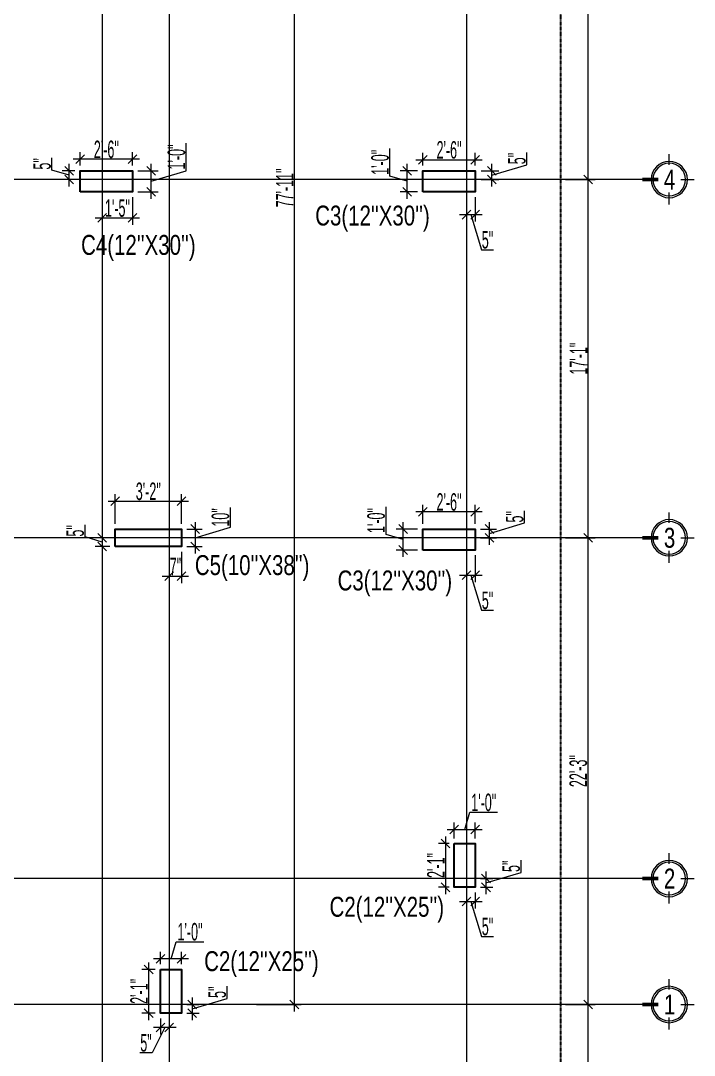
# Model space of a CAD drawing. Header units: inches. Extents: x 283072 to 301462, y 26630 to 62925.
# Drawn here: x 291249 to 291635, y 30678 to 31270 of the extents above; entities that cross this region are included whole.
import ezdxf

# ---------------------------------------------------------------- set-up
doc = ezdxf.new("R2010")
doc.units = ezdxf.units.IN
doc.header["$MEASUREMENT"] = 0
doc.header["$PDMODE"] = 2
doc.linetypes.add('CENTER2', pattern=[1.125, 0.75, -0.125, 0.125, -0.125])
doc.linetypes.add('DASHDOT', pattern=[25.4, 12.7, -6.35, 0, -6.35])
doc.layers.get('0').update_dxf_attribs({"lineweight": 5})
for name, color, linetype, lineweight in [('BUILDING_OUTER_P3', 1, 'Continuous', 35), ('column', 1, 'Continuous', 30), ('Dime.', 7, 'Continuous', 15), ('Dimension.', 7, 'Continuous', 5), ('Grid+Di', 194, 'CENTER2', 15)]:
    doc.layers.add(name, color=color, linetype=linetype, lineweight=lineweight)
doc.styles.add('ltcnbt', font='swisscl.ttf', dxfattribs={"width": 0.7, "height": 10})
doc.styles.add('style4', font='swisscl.ttf')
doc.dimstyles.new('SCALE-50', dxfattribs={"dimtxt": 9, "dimasz": 5, "dimexe": 4, "dimexo": 3, "dimgap": 0.5, "dimtad": 1, "dimdec": 0, "dimzin": 3, "dimdsep": 46, "dimlunit": 4, "dimtxsty": 'ltcnbt', "dimblk": 'OBLIQUE', "dimcen": 0.09375, "dimdle": 4, "dimclrd": 252, "dimclre": 252, "dimclrt": 7, "dimadec": 0, "dimazin": 0, "dimtfac": 1, "dimtdec": 0, "dimtofl": 0, "dimtmove": 1, "dimatfit": 3, "dimfxl": 3, "dimtolj": 1, "dimtzin": 0, "dimlwd": 15, "dimlwe": 15, "dimarcsym": 0})

# ---------------------------------------------------------------- blocks, each defined once
blk = doc.blocks.new('GN')
at = {"layer": 'Grid+Di', "color": 5, "linetype": 'ByBlock', "lineweight": 0}
for points in [[(0, 7.97), (0, 13.6)], [(-6.26, 0), (-13.44, 0)], [(0, -13.43), (0, -7.03)]]:
    blk.add_lwpolyline(points, dxfattribs=at)
at = {"layer": 'Grid+Di', "color": 5, "linetype": 'ByBlock', "lineweight": 0, "const_width": 2}
blk.add_lwpolyline([(14.47, 0), (5.86, 0)], dxfattribs=at)
at = {"layer": 'Grid+Di', "color": 5, "linetype": 'ByBlock'}
for radius in [9.76, 8.76]:
    blk.add_circle((0, 0), radius, dxfattribs=at)
blk = doc.blocks.new('_Oblique')
at = {"color": 0, "linetype": 'ByBlock', "lineweight": -2}
blk.add_line((-0.5, -0.5), (0.5, 0.5), dxfattribs=at)
blk = doc.blocks.new('*D61')
at = {"layer": 'Defpoints', "color": 0, "linetype": 'ByBlock', "lineweight": 30, "ltscale": 200, "transparency": 16777216}
for p in [(291557.92, 30706.66), (291573.82, 30706.66), (291557.92, 30586.58)]:
    blk.add_point(p, dxfattribs=at)
at = {"layer": 'Dimension.', "color": 252, "lineweight": 15, "ltscale": 200, "transparency": 16777216}
for p, q in [((291573.82, 30582.58), (291573.82, 30710.66)), ((291560.92, 30706.66), (291577.82, 30706.66)), ((291560.92, 30586.58), (291577.82, 30586.58))]:
    blk.add_line(p, q, dxfattribs=at)
at = {"layer": 'Dimension.', "color": 252, "linetype": 'ByBlock', "lineweight": 15, "ltscale": 200, "transparency": 16777216, "xscale": 5, "yscale": 5, "zscale": 5}
for p, rotation in [((291573.82, 30706.66), 90), ((291573.82, 30586.58), 270)]:
    blk.add_blockref('_Oblique', p, dxfattribs=dict(at, rotation=rotation))
at = {"layer": 'Dimension.', "color": 7, "linetype": 'ByBlock', "lineweight": 15, "ltscale": 200, "transparency": 16777216, "insert": (291568.2, 30646.62), "char_height": 10, "attachment_point": 5, "rotation": 90, "style": 'ltcnbt'}
blk.add_mtext('\\A1;10\'-0"', dxfattribs=at)
blk = doc.blocks.new('*D62')
at = {"layer": 'Defpoints', "color": 0, "linetype": 'ByBlock', "lineweight": 30, "ltscale": 200, "transparency": 16777216}
for p in [(291557.92, 30973.74), (291573.82, 30973.74), (291557.92, 30706.66)]:
    blk.add_point(p, dxfattribs=at)
at = {"layer": 'Dimension.', "color": 252, "lineweight": 15, "ltscale": 200, "transparency": 16777216}
for p, q in [((291573.82, 30702.66), (291573.82, 30977.74)), ((291560.92, 30973.74), (291577.82, 30973.74)), ((291560.92, 30706.66), (291577.82, 30706.66))]:
    blk.add_line(p, q, dxfattribs=at)
at = {"layer": 'Dimension.', "color": 252, "linetype": 'ByBlock', "lineweight": 15, "ltscale": 200, "transparency": 16777216, "xscale": 5, "yscale": 5, "zscale": 5}
for p, rotation in [((291573.82, 30973.74), 90), ((291573.82, 30706.66), 270)]:
    blk.add_blockref('_Oblique', p, dxfattribs=dict(at, rotation=rotation))
at = {"layer": 'Dimension.', "color": 7, "linetype": 'ByBlock', "lineweight": 15, "ltscale": 200, "transparency": 16777216, "insert": (291568.2, 30840.2), "char_height": 10, "attachment_point": 5, "rotation": 90, "style": 'ltcnbt'}
blk.add_mtext('\\A1;22\'-3"', dxfattribs=at)
blk = doc.blocks.new('*D63')
at = {"layer": 'Defpoints', "color": 0, "linetype": 'ByBlock', "lineweight": 30, "ltscale": 200, "transparency": 16777216}
for p in [(291557.92, 31178.74), (291573.82, 31178.74), (291557.92, 30973.74)]:
    blk.add_point(p, dxfattribs=at)
at = {"layer": 'Dimension.', "color": 252, "lineweight": 15, "ltscale": 200, "transparency": 16777216}
for p, q in [((291560.92, 31178.74), (291577.82, 31178.74)), ((291573.82, 30969.74), (291573.82, 31182.74)), ((291560.92, 30973.74), (291577.82, 30973.74))]:
    blk.add_line(p, q, dxfattribs=at)
at = {"layer": 'Dimension.', "color": 252, "linetype": 'ByBlock', "lineweight": 15, "ltscale": 200, "transparency": 16777216, "xscale": 5, "yscale": 5, "zscale": 5}
for p, rotation in [((291573.82, 31178.74), 90), ((291573.82, 30973.74), 270)]:
    blk.add_blockref('_Oblique', p, dxfattribs=dict(at, rotation=rotation))
at = {"layer": 'Dimension.', "color": 7, "linetype": 'ByBlock', "lineweight": 15, "ltscale": 200, "transparency": 16777216, "insert": (291568.32, 31076.24), "char_height": 10, "attachment_point": 5, "rotation": 90, "style": 'ltcnbt'}
blk.add_mtext('\\A1;17\'-1"', dxfattribs=at)
blk = doc.blocks.new('*D64')
at = {"layer": 'Defpoints', "color": 0, "linetype": 'ByBlock', "lineweight": 30, "ltscale": 200, "transparency": 16777216}
for p in [(291557.92, 31396.35), (291573.82, 31396.35), (291557.92, 31178.74)]:
    blk.add_point(p, dxfattribs=at)
at = {"layer": 'Dimension.', "color": 252, "lineweight": 15, "ltscale": 200, "transparency": 16777216}
for p, q in [((291573.82, 31174.74), (291573.82, 31400.35)), ((291560.92, 31396.35), (291577.82, 31396.35)), ((291560.92, 31178.74), (291577.82, 31178.74))]:
    blk.add_line(p, q, dxfattribs=at)
at = {"layer": 'Dimension.', "color": 252, "linetype": 'ByBlock', "lineweight": 15, "ltscale": 200, "transparency": 16777216, "xscale": 5, "yscale": 5, "zscale": 5}
for p, rotation in [((291573.82, 31396.35), 90), ((291573.82, 31178.74), 270)]:
    blk.add_blockref('_Oblique', p, dxfattribs=dict(at, rotation=rotation))
at = {"layer": 'Dimension.', "color": 7, "linetype": 'ByBlock', "lineweight": 15, "ltscale": 200, "transparency": 16777216, "insert": (291568.2, 31287.54), "char_height": 10, "attachment_point": 5, "rotation": 90, "style": 'ltcnbt'}
blk.add_mtext('\\A1;18\'-2"', dxfattribs=at)
blk = doc.blocks.new('*D71')
at = {"layer": 'Defpoints', "color": 0, "linetype": 'ByBlock', "lineweight": 30, "ltscale": 200, "transparency": 16777216}
for p in [(291329.23, 30726.66), (291322.44, 30701.66), (291329.23, 30701.66)]:
    blk.add_point(p, dxfattribs=at)
at = {"layer": 'Dimension.', "color": 252, "lineweight": 15, "ltscale": 200, "transparency": 16777216}
for p, q in [((291322.44, 30730.66), (291322.44, 30697.66)), ((291326.23, 30726.66), (291318.44, 30726.66)), ((291326.23, 30701.66), (291318.44, 30701.66))]:
    blk.add_line(p, q, dxfattribs=at)
at = {"layer": 'Dimension.', "color": 252, "linetype": 'ByBlock', "lineweight": 15, "ltscale": 200, "transparency": 16777216, "xscale": 5, "yscale": 5, "zscale": 5}
for p, rotation in [((291322.44, 30726.66), 90), ((291322.44, 30701.66), 270)]:
    blk.add_blockref('_Oblique', p, dxfattribs=dict(at, rotation=rotation))
at = {"layer": 'Dimension.', "color": 7, "linetype": 'ByBlock', "lineweight": 15, "ltscale": 200, "transparency": 16777216, "insert": (291316.92, 30714.16), "char_height": 10, "attachment_point": 5, "rotation": 90, "style": 'ltcnbt'}
blk.add_mtext('\\A1;2\'-1"', dxfattribs=at)
blk = doc.blocks.new('*D72')
at = {"layer": 'Defpoints', "color": 0, "linetype": 'ByBlock', "lineweight": 30, "ltscale": 200, "transparency": 16777216}
for p in [(291329.23, 30732.73), (291329.23, 30726.66), (291341.23, 30726.66)]:
    blk.add_point(p, dxfattribs=at)
at = {"layer": 'Dimension.', "color": 252, "lineweight": 15, "ltscale": 200, "transparency": 16777216}
for p, q in [((291335.23, 30732.73), (291338.19, 30742.6)), ((291338.19, 30742.6), (291353.96, 30742.6)), ((291329.23, 30729.66), (291329.23, 30736.73)), ((291341.23, 30729.66), (291341.23, 30736.73)), ((291345.23, 30732.73), (291325.23, 30732.73))]:
    blk.add_line(p, q, dxfattribs=at)
at = {"layer": 'Dimension.', "color": 252, "linetype": 'ByBlock', "lineweight": 15, "ltscale": 200, "transparency": 16777216, "xscale": 5, "yscale": 5, "zscale": 5, "rotation": 180}
blk.add_blockref('_Oblique', (291329.23, 30732.73), dxfattribs=at)
at = {"layer": 'Dimension.', "color": 252, "linetype": 'ByBlock', "lineweight": 15, "ltscale": 200, "transparency": 16777216, "xscale": 5, "yscale": 5, "zscale": 5}
blk.add_blockref('_Oblique', (291341.23, 30732.73), dxfattribs=at)
at = {"layer": 'Dimension.', "color": 7, "linetype": 'ByBlock', "lineweight": 15, "ltscale": 200, "transparency": 16777216, "insert": (291346.08, 30748.22), "char_height": 10, "attachment_point": 5, "style": 'ltcnbt'}
blk.add_mtext('\\A1;1\'-0"', dxfattribs=at)
blk = doc.blocks.new('*D73')
at = {"layer": 'Defpoints', "color": 0, "linetype": 'ByBlock', "lineweight": 30, "ltscale": 200, "transparency": 16777216}
for p in [(291509.23, 30806.76), (291497.23, 30798.72), (291509.23, 30798.72)]:
    blk.add_point(p, dxfattribs=at)
at = {"layer": 'Dimension.', "color": 252, "lineweight": 15, "ltscale": 200, "transparency": 16777216}
for p, q in [((291503.23, 30806.76), (291506.19, 30816.63)), ((291506.19, 30816.63), (291521.96, 30816.63)), ((291493.23, 30806.76), (291513.23, 30806.76)), ((291497.23, 30801.72), (291497.23, 30810.76)), ((291509.23, 30801.72), (291509.23, 30810.76))]:
    blk.add_line(p, q, dxfattribs=at)
at = {"layer": 'Dimension.', "color": 252, "linetype": 'ByBlock', "lineweight": 15, "ltscale": 200, "transparency": 16777216, "xscale": 5, "yscale": 5, "zscale": 5, "rotation": 180}
blk.add_blockref('_Oblique', (291497.23, 30806.76), dxfattribs=at)
at = {"layer": 'Dimension.', "color": 252, "linetype": 'ByBlock', "lineweight": 15, "ltscale": 200, "transparency": 16777216, "xscale": 5, "yscale": 5, "zscale": 5}
blk.add_blockref('_Oblique', (291509.23, 30806.76), dxfattribs=at)
at = {"layer": 'Dimension.', "color": 7, "linetype": 'ByBlock', "lineweight": 15, "ltscale": 200, "transparency": 16777216, "insert": (291514.08, 30822.25), "char_height": 10, "attachment_point": 5, "style": 'ltcnbt'}
blk.add_mtext('\\A1;1\'-0"', dxfattribs=at)
blk = doc.blocks.new('*D74')
at = {"layer": 'Defpoints', "color": 0, "linetype": 'ByBlock', "lineweight": 30, "ltscale": 200, "transparency": 16777216}
for p in [(291497.23, 30798.72), (291492.23, 30773.72), (291497.23, 30773.72)]:
    blk.add_point(p, dxfattribs=at)
at = {"layer": 'Dimension.', "color": 252, "lineweight": 15, "ltscale": 200, "transparency": 16777216}
for p, q in [((291492.23, 30802.72), (291492.23, 30769.72)), ((291494.23, 30798.72), (291488.23, 30798.72)), ((291494.23, 30773.72), (291488.23, 30773.72))]:
    blk.add_line(p, q, dxfattribs=at)
at = {"layer": 'Dimension.', "color": 252, "linetype": 'ByBlock', "lineweight": 15, "ltscale": 200, "transparency": 16777216, "xscale": 5, "yscale": 5, "zscale": 5}
for p, rotation in [((291492.23, 30798.72), 90), ((291492.23, 30773.72), 270)]:
    blk.add_blockref('_Oblique', p, dxfattribs=dict(at, rotation=rotation))
at = {"layer": 'Dimension.', "color": 7, "linetype": 'ByBlock', "lineweight": 15, "ltscale": 200, "transparency": 16777216, "insert": (291486.71, 30786.22), "char_height": 10, "attachment_point": 5, "rotation": 90, "style": 'ltcnbt'}
blk.add_mtext('\\A1;2\'-1"', dxfattribs=at)
blk = doc.blocks.new('*D75')
at = {"layer": 'Defpoints', "color": 0, "linetype": 'ByBlock', "lineweight": 30, "ltscale": 200, "transparency": 16777216}
for p in [(291479.23, 30988.54), (291479.23, 30978.74), (291509.23, 30978.74)]:
    blk.add_point(p, dxfattribs=at)
at = {"layer": 'Dimension.', "color": 252, "lineweight": 15, "ltscale": 200, "transparency": 16777216}
for p, q in [((291479.23, 30981.74), (291479.23, 30992.54)), ((291509.23, 30981.74), (291509.23, 30992.54)), ((291513.23, 30988.54), (291475.23, 30988.54))]:
    blk.add_line(p, q, dxfattribs=at)
at = {"layer": 'Dimension.', "color": 252, "linetype": 'ByBlock', "lineweight": 15, "ltscale": 200, "transparency": 16777216, "xscale": 5, "yscale": 5, "zscale": 5, "rotation": 180}
blk.add_blockref('_Oblique', (291479.23, 30988.54), dxfattribs=at)
at = {"layer": 'Dimension.', "color": 252, "linetype": 'ByBlock', "lineweight": 15, "ltscale": 200, "transparency": 16777216, "xscale": 5, "yscale": 5, "zscale": 5}
blk.add_blockref('_Oblique', (291509.23, 30988.54), dxfattribs=at)
at = {"layer": 'Dimension.', "color": 7, "linetype": 'ByBlock', "lineweight": 15, "ltscale": 200, "transparency": 16777216, "insert": (291494.23, 30994.17), "char_height": 10, "attachment_point": 5, "style": 'ltcnbt'}
blk.add_mtext('\\A1;2\'-6"', dxfattribs=at)
blk = doc.blocks.new('*D76')
at = {"layer": 'Defpoints', "color": 0, "linetype": 'ByBlock', "lineweight": 30, "ltscale": 200, "transparency": 16777216}
for p in [(291468.07, 30978.74), (291479.23, 30978.74), (291479.23, 30966.74)]:
    blk.add_point(p, dxfattribs=at)
at = {"layer": 'Dimension.', "color": 252, "lineweight": 15, "ltscale": 200, "transparency": 16777216}
for p, q in [((291458.2, 30975.7), (291458.2, 30991.47)), ((291476.23, 30978.74), (291464.07, 30978.74)), ((291468.07, 30962.74), (291468.07, 30982.74)), ((291468.07, 30972.74), (291458.2, 30975.7)), ((291476.23, 30966.74), (291464.07, 30966.74))]:
    blk.add_line(p, q, dxfattribs=at)
at = {"layer": 'Dimension.', "color": 252, "linetype": 'ByBlock', "lineweight": 15, "ltscale": 200, "transparency": 16777216, "xscale": 5, "yscale": 5, "zscale": 5}
for p, rotation in [((291468.07, 30978.74), 90), ((291468.07, 30966.74), 270)]:
    blk.add_blockref('_Oblique', p, dxfattribs=dict(at, rotation=rotation))
at = {"layer": 'Dimension.', "color": 7, "linetype": 'ByBlock', "lineweight": 15, "ltscale": 200, "transparency": 16777216, "insert": (291452.58, 30983.58), "char_height": 10, "attachment_point": 5, "rotation": 90, "style": 'ltcnbt'}
blk.add_mtext('\\A1;1\'-0"', dxfattribs=at)
blk = doc.blocks.new('*D77')
at = {"layer": 'Defpoints', "color": 0, "linetype": 'ByBlock', "lineweight": 30, "ltscale": 200, "transparency": 16777216}
for p in [(291509.23, 31190.03), (291479.23, 31183.74), (291509.23, 31183.74)]:
    blk.add_point(p, dxfattribs=at)
at = {"layer": 'Dimension.', "color": 252, "lineweight": 15, "ltscale": 200, "transparency": 16777216}
for p, q in [((291479.23, 31186.74), (291479.23, 31194.03)), ((291509.23, 31186.74), (291509.23, 31194.03)), ((291475.23, 31190.03), (291513.23, 31190.03))]:
    blk.add_line(p, q, dxfattribs=at)
at = {"layer": 'Dimension.', "color": 252, "linetype": 'ByBlock', "lineweight": 15, "ltscale": 200, "transparency": 16777216, "xscale": 5, "yscale": 5, "zscale": 5, "rotation": 180}
blk.add_blockref('_Oblique', (291479.23, 31190.03), dxfattribs=at)
at = {"layer": 'Dimension.', "color": 252, "linetype": 'ByBlock', "lineweight": 15, "ltscale": 200, "transparency": 16777216, "xscale": 5, "yscale": 5, "zscale": 5}
blk.add_blockref('_Oblique', (291509.23, 31190.03), dxfattribs=at)
at = {"layer": 'Dimension.', "color": 7, "linetype": 'ByBlock', "lineweight": 15, "ltscale": 200, "transparency": 16777216, "insert": (291494.23, 31195.66), "char_height": 10, "attachment_point": 5, "style": 'ltcnbt'}
blk.add_mtext('\\A1;2\'-6"', dxfattribs=at)
blk = doc.blocks.new('*D78')
at = {"layer": 'Defpoints', "color": 0, "linetype": 'ByBlock', "lineweight": 30, "ltscale": 200, "transparency": 16777216}
for p in [(291470.33, 31183.74), (291479.23, 31183.74), (291479.23, 31171.74)]:
    blk.add_point(p, dxfattribs=at)
at = {"layer": 'Dimension.', "color": 252, "lineweight": 15, "ltscale": 200, "transparency": 16777216}
for p, q in [((291460.46, 31180.7), (291460.46, 31196.47)), ((291470.33, 31167.74), (291470.33, 31187.74)), ((291470.33, 31177.74), (291460.46, 31180.7)), ((291476.23, 31183.74), (291466.33, 31183.74)), ((291476.23, 31171.74), (291466.33, 31171.74))]:
    blk.add_line(p, q, dxfattribs=at)
at = {"layer": 'Dimension.', "color": 252, "linetype": 'ByBlock', "lineweight": 15, "ltscale": 200, "transparency": 16777216, "xscale": 5, "yscale": 5, "zscale": 5}
for p, rotation in [((291470.33, 31183.74), 90), ((291470.33, 31171.74), 270)]:
    blk.add_blockref('_Oblique', p, dxfattribs=dict(at, rotation=rotation))
at = {"layer": 'Dimension.', "color": 7, "linetype": 'ByBlock', "lineweight": 15, "ltscale": 200, "transparency": 16777216, "insert": (291454.83, 31188.58), "char_height": 10, "attachment_point": 5, "rotation": 90, "style": 'ltcnbt'}
blk.add_mtext('\\A1;1\'-0"', dxfattribs=at)
blk = doc.blocks.new('*D96')
at = {"layer": 'Defpoints', "color": 0, "linetype": 'ByBlock', "lineweight": 30, "ltscale": 200, "transparency": 16777216}
for p in [(291341.23, 30994.66), (291303.23, 30978.74), (291341.23, 30978.74)]:
    blk.add_point(p, dxfattribs=at)
at = {"layer": 'Dimension.', "color": 252, "lineweight": 15, "ltscale": 200, "transparency": 16777216}
for p, q in [((291303.23, 30981.74), (291303.23, 30998.66)), ((291341.23, 30981.74), (291341.23, 30998.66)), ((291299.23, 30994.66), (291345.23, 30994.66))]:
    blk.add_line(p, q, dxfattribs=at)
at = {"layer": 'Dimension.', "color": 252, "linetype": 'ByBlock', "lineweight": 15, "ltscale": 200, "transparency": 16777216, "xscale": 5, "yscale": 5, "zscale": 5, "rotation": 180}
blk.add_blockref('_Oblique', (291303.23, 30994.66), dxfattribs=at)
at = {"layer": 'Dimension.', "color": 252, "linetype": 'ByBlock', "lineweight": 15, "ltscale": 200, "transparency": 16777216, "xscale": 5, "yscale": 5, "zscale": 5}
blk.add_blockref('_Oblique', (291341.23, 30994.66), dxfattribs=at)
at = {"layer": 'Dimension.', "color": 7, "linetype": 'ByBlock', "lineweight": 15, "ltscale": 200, "transparency": 16777216, "insert": (291322.23, 31000.28), "char_height": 10, "attachment_point": 5, "style": 'ltcnbt'}
blk.add_mtext('\\A1;3\'-2"', dxfattribs=at)
blk = doc.blocks.new('*D97')
at = {"layer": 'Defpoints', "color": 0, "linetype": 'ByBlock', "lineweight": 30, "ltscale": 200, "transparency": 16777216}
for p in [(291341.23, 30978.74), (291341.23, 30968.74), (291349.07, 30968.74)]:
    blk.add_point(p, dxfattribs=at)
at = {"layer": 'Dimension.', "color": 252, "lineweight": 15, "ltscale": 200, "transparency": 16777216}
for p, q in [((291369.18, 30979.77), (291369.18, 30990.97)), ((291344.23, 30978.74), (291353.07, 30978.74)), ((291349.07, 30982.74), (291349.07, 30964.74)), ((291349.07, 30973.74), (291369.18, 30979.77)), ((291344.23, 30968.74), (291353.07, 30968.74))]:
    blk.add_line(p, q, dxfattribs=at)
at = {"layer": 'Dimension.', "color": 252, "linetype": 'ByBlock', "lineweight": 15, "ltscale": 200, "transparency": 16777216, "xscale": 5, "yscale": 5, "zscale": 5}
for p, rotation in [((291349.07, 30978.74), 90), ((291349.07, 30968.74), 270)]:
    blk.add_blockref('_Oblique', p, dxfattribs=dict(at, rotation=rotation))
at = {"layer": 'Dimension.', "color": 7, "linetype": 'ByBlock', "lineweight": 15, "ltscale": 200, "transparency": 16777216, "insert": (291363.56, 30985.37), "char_height": 10, "attachment_point": 5, "rotation": 90, "style": 'ltcnbt'}
blk.add_mtext('\\A1;10"', dxfattribs=at)
blk = doc.blocks.new('*D100')
at = {"layer": 'Defpoints', "color": 0, "linetype": 'ByBlock', "lineweight": 30, "ltscale": 200, "transparency": 16777216}
for p in [(291341.23, 30706.66), (291341.23, 30701.66), (291347.25, 30701.66)]:
    blk.add_point(p, dxfattribs=at)
at = {"layer": 'Dimension.', "color": 252, "lineweight": 15, "ltscale": 200, "transparency": 16777216}
for p, q in [((291367.3, 30710.17), (291367.3, 30717.15)), ((291347.25, 30710.66), (291347.25, 30697.66)), ((291344.23, 30706.66), (291351.25, 30706.66)), ((291347.25, 30704.16), (291367.3, 30710.17)), ((291344.23, 30701.66), (291351.25, 30701.66))]:
    blk.add_line(p, q, dxfattribs=at)
at = {"layer": 'Dimension.', "color": 252, "linetype": 'ByBlock', "lineweight": 15, "ltscale": 200, "transparency": 16777216, "xscale": 5, "yscale": 5, "zscale": 5}
for p, rotation in [((291347.25, 30706.66), 90), ((291347.25, 30701.66), 270)]:
    blk.add_blockref('_Oblique', p, dxfattribs=dict(at, rotation=rotation))
at = {"layer": 'Dimension.', "color": 7, "linetype": 'ByBlock', "lineweight": 15, "ltscale": 200, "transparency": 16777216, "insert": (291361.7, 30713.66), "char_height": 10, "attachment_point": 5, "rotation": 90, "style": 'ltcnbt'}
blk.add_mtext('\\A1;5"', dxfattribs=at)
blk = doc.blocks.new('*D101')
at = {"layer": 'Defpoints', "color": 0, "linetype": 'ByBlock', "lineweight": 30, "ltscale": 200, "transparency": 16777216}
for p in [(291329.23, 30701.66), (291334.23, 30701.66), (291329.23, 30693.5)]:
    blk.add_point(p, dxfattribs=at)
at = {"layer": 'Dimension.', "color": 252, "lineweight": 15, "ltscale": 200, "transparency": 16777216}
for p, q in [((291331.73, 30693.5), (291324.4, 30679.05)), ((291338.23, 30693.5), (291325.23, 30693.5)), ((291329.23, 30698.66), (291329.23, 30689.5)), ((291334.23, 30698.66), (291334.23, 30689.5)), ((291324.4, 30679.05), (291317.42, 30679.05))]:
    blk.add_line(p, q, dxfattribs=at)
at = {"layer": 'Dimension.', "color": 252, "linetype": 'ByBlock', "lineweight": 15, "ltscale": 200, "transparency": 16777216, "xscale": 5, "yscale": 5, "zscale": 5, "rotation": 180}
blk.add_blockref('_Oblique', (291329.23, 30693.5), dxfattribs=at)
at = {"layer": 'Dimension.', "color": 252, "linetype": 'ByBlock', "lineweight": 15, "ltscale": 200, "transparency": 16777216, "xscale": 5, "yscale": 5, "zscale": 5}
blk.add_blockref('_Oblique', (291334.23, 30693.5), dxfattribs=at)
at = {"layer": 'Dimension.', "color": 7, "linetype": 'ByBlock', "lineweight": 15, "ltscale": 200, "transparency": 16777216, "insert": (291320.91, 30684.65), "char_height": 10, "attachment_point": 5, "style": 'ltcnbt'}
blk.add_mtext('\\A1;5"', dxfattribs=at)
blk = doc.blocks.new('*D102')
at = {"layer": 'Defpoints', "color": 0, "linetype": 'ByBlock', "lineweight": 30, "ltscale": 200, "transparency": 16777216}
for p in [(291509.23, 30778.72), (291509.23, 30773.72), (291515.38, 30773.72)]:
    blk.add_point(p, dxfattribs=at)
at = {"layer": 'Dimension.', "color": 252, "lineweight": 15, "ltscale": 200, "transparency": 16777216}
for p, q in [((291535.44, 30782.24), (291535.44, 30789.22)), ((291515.38, 30782.72), (291515.38, 30769.72)), ((291515.38, 30776.22), (291535.44, 30782.24)), ((291512.23, 30778.72), (291519.38, 30778.72)), ((291512.23, 30773.72), (291519.38, 30773.72))]:
    blk.add_line(p, q, dxfattribs=at)
at = {"layer": 'Dimension.', "color": 252, "linetype": 'ByBlock', "lineweight": 15, "ltscale": 200, "transparency": 16777216, "xscale": 5, "yscale": 5, "zscale": 5}
for p, rotation in [((291515.38, 30778.72), 90), ((291515.38, 30773.72), 270)]:
    blk.add_blockref('_Oblique', p, dxfattribs=dict(at, rotation=rotation))
at = {"layer": 'Dimension.', "color": 7, "linetype": 'ByBlock', "lineweight": 15, "ltscale": 200, "transparency": 16777216, "insert": (291529.84, 30785.73), "char_height": 10, "attachment_point": 5, "rotation": 90, "style": 'ltcnbt'}
blk.add_mtext('\\A1;5"', dxfattribs=at)
blk = doc.blocks.new('*D103')
at = {"layer": 'Defpoints', "color": 0, "linetype": 'ByBlock', "lineweight": 30, "ltscale": 200, "transparency": 16777216}
for p in [(291504.23, 30773.72), (291509.23, 30773.72), (291509.23, 30765.66)]:
    blk.add_point(p, dxfattribs=at)
at = {"layer": 'Dimension.', "color": 252, "lineweight": 15, "ltscale": 200, "transparency": 16777216}
for p, q in [((291504.23, 30770.72), (291504.23, 30761.66)), ((291509.23, 30770.72), (291509.23, 30761.66)), ((291500.23, 30765.66), (291513.23, 30765.66)), ((291506.73, 30765.66), (291512.75, 30745.61)), ((291512.75, 30745.61), (291519.73, 30745.61))]:
    blk.add_line(p, q, dxfattribs=at)
at = {"layer": 'Dimension.', "color": 252, "linetype": 'ByBlock', "lineweight": 15, "ltscale": 200, "transparency": 16777216, "xscale": 5, "yscale": 5, "zscale": 5, "rotation": 180}
blk.add_blockref('_Oblique', (291504.23, 30765.66), dxfattribs=at)
at = {"layer": 'Dimension.', "color": 252, "linetype": 'ByBlock', "lineweight": 15, "ltscale": 200, "transparency": 16777216, "xscale": 5, "yscale": 5, "zscale": 5}
blk.add_blockref('_Oblique', (291509.23, 30765.66), dxfattribs=at)
at = {"layer": 'Dimension.', "color": 7, "linetype": 'ByBlock', "lineweight": 15, "ltscale": 200, "transparency": 16777216, "insert": (291516.24, 30751.21), "char_height": 10, "attachment_point": 5, "style": 'ltcnbt'}
blk.add_mtext('\\A1;5"', dxfattribs=at)
blk = doc.blocks.new('*D104')
at = {"layer": 'Defpoints', "color": 0, "linetype": 'ByBlock', "lineweight": 30, "ltscale": 200, "transparency": 16777216}
for p in [(291504.23, 30966.74), (291509.23, 30966.74), (291509.23, 30952.32)]:
    blk.add_point(p, dxfattribs=at)
at = {"layer": 'Dimension.', "color": 252, "lineweight": 15, "ltscale": 200, "transparency": 16777216}
for p, q in [((291504.23, 30963.74), (291504.23, 30948.32)), ((291509.23, 30963.74), (291509.23, 30948.32)), ((291500.23, 30952.32), (291513.23, 30952.32)), ((291506.73, 30952.32), (291512.75, 30932.27)), ((291512.75, 30932.27), (291519.73, 30932.27))]:
    blk.add_line(p, q, dxfattribs=at)
at = {"layer": 'Dimension.', "color": 252, "linetype": 'ByBlock', "lineweight": 15, "ltscale": 200, "transparency": 16777216, "xscale": 5, "yscale": 5, "zscale": 5, "rotation": 180}
blk.add_blockref('_Oblique', (291504.23, 30952.32), dxfattribs=at)
at = {"layer": 'Dimension.', "color": 252, "linetype": 'ByBlock', "lineweight": 15, "ltscale": 200, "transparency": 16777216, "xscale": 5, "yscale": 5, "zscale": 5}
blk.add_blockref('_Oblique', (291509.23, 30952.32), dxfattribs=at)
at = {"layer": 'Dimension.', "color": 7, "linetype": 'ByBlock', "lineweight": 15, "ltscale": 200, "transparency": 16777216, "insert": (291516.24, 30937.87), "char_height": 10, "attachment_point": 5, "style": 'ltcnbt'}
blk.add_mtext('\\A1;5"', dxfattribs=at)
blk = doc.blocks.new('*D105')
at = {"layer": 'Defpoints', "color": 0, "linetype": 'ByBlock', "lineweight": 30, "ltscale": 200, "transparency": 16777216}
for p in [(291509.23, 30978.74), (291517.34, 30978.74), (291509.23, 30973.74)]:
    blk.add_point(p, dxfattribs=at)
at = {"layer": 'Dimension.', "color": 252, "lineweight": 15, "ltscale": 200, "transparency": 16777216}
for p, q in [((291537.4, 30982.25), (291537.4, 30989.23)), ((291512.23, 30978.74), (291521.34, 30978.74)), ((291517.34, 30969.74), (291517.34, 30982.74)), ((291517.34, 30976.24), (291537.4, 30982.25)), ((291512.23, 30973.74), (291521.34, 30973.74))]:
    blk.add_line(p, q, dxfattribs=at)
at = {"layer": 'Dimension.', "color": 252, "linetype": 'ByBlock', "lineweight": 15, "ltscale": 200, "transparency": 16777216, "xscale": 5, "yscale": 5, "zscale": 5}
for p, rotation in [((291517.34, 30978.74), 90), ((291517.34, 30973.74), 270)]:
    blk.add_blockref('_Oblique', p, dxfattribs=dict(at, rotation=rotation))
at = {"layer": 'Dimension.', "color": 7, "linetype": 'ByBlock', "lineweight": 15, "ltscale": 200, "transparency": 16777216, "insert": (291531.8, 30985.74), "char_height": 10, "attachment_point": 5, "rotation": 90, "style": 'ltcnbt'}
blk.add_mtext('\\A1;5"', dxfattribs=at)
blk = doc.blocks.new('*D106')
at = {"layer": 'Defpoints', "color": 0, "linetype": 'ByBlock', "lineweight": 30, "ltscale": 200, "transparency": 16777216}
for p in [(291334.23, 30968.74), (291341.23, 30968.74), (291341.23, 30951.82)]:
    blk.add_point(p, dxfattribs=at)
at = {"layer": 'Dimension.', "color": 252, "lineweight": 15, "ltscale": 200, "transparency": 16777216}
for p, q in [((291334.23, 30965.74), (291334.23, 30947.82)), ((291341.23, 30965.74), (291341.23, 30947.82)), ((291330.23, 30951.82), (291345.23, 30951.82))]:
    blk.add_line(p, q, dxfattribs=at)
at = {"layer": 'Dimension.', "color": 252, "linetype": 'ByBlock', "lineweight": 15, "ltscale": 200, "transparency": 16777216, "xscale": 5, "yscale": 5, "zscale": 5, "rotation": 180}
blk.add_blockref('_Oblique', (291334.23, 30951.82), dxfattribs=at)
at = {"layer": 'Dimension.', "color": 252, "linetype": 'ByBlock', "lineweight": 15, "ltscale": 200, "transparency": 16777216, "xscale": 5, "yscale": 5, "zscale": 5}
blk.add_blockref('_Oblique', (291341.23, 30951.82), dxfattribs=at)
at = {"layer": 'Dimension.', "color": 7, "linetype": 'ByBlock', "lineweight": 15, "ltscale": 200, "transparency": 16777216, "insert": (291337.73, 30957.32), "char_height": 10, "attachment_point": 5, "style": 'ltcnbt'}
blk.add_mtext('\\A1;7"', dxfattribs=at)
blk = doc.blocks.new('*D107')
at = {"layer": 'Defpoints', "color": 0, "linetype": 'ByBlock', "lineweight": 30, "ltscale": 200, "transparency": 16777216}
for p in [(291303.23, 30973.74), (291295.92, 30968.74), (291303.23, 30968.74)]:
    blk.add_point(p, dxfattribs=at)
at = {"layer": 'Dimension.', "color": 252, "lineweight": 15, "ltscale": 200, "transparency": 16777216}
for p, q in [((291286.07, 30974.19), (291286.07, 30981.17)), ((291295.92, 30977.74), (291295.92, 30964.74)), ((291295.92, 30971.24), (291286.07, 30974.19)), ((291300.23, 30973.74), (291291.92, 30973.74)), ((291300.23, 30968.74), (291291.92, 30968.74))]:
    blk.add_line(p, q, dxfattribs=at)
at = {"layer": 'Dimension.', "color": 252, "linetype": 'ByBlock', "lineweight": 15, "ltscale": 200, "transparency": 16777216, "xscale": 5, "yscale": 5, "zscale": 5}
for p, rotation in [((291295.92, 30973.74), 90), ((291295.92, 30968.74), 270)]:
    blk.add_blockref('_Oblique', p, dxfattribs=dict(at, rotation=rotation))
at = {"layer": 'Dimension.', "color": 7, "linetype": 'ByBlock', "lineweight": 15, "ltscale": 200, "transparency": 16777216, "insert": (291280.47, 30977.68), "char_height": 10, "attachment_point": 5, "rotation": 90, "style": 'ltcnbt'}
blk.add_mtext('\\A1;5"', dxfattribs=at)
blk = doc.blocks.new('*D110')
at = {"layer": 'Defpoints', "color": 0, "linetype": 'ByBlock', "lineweight": 30, "ltscale": 200, "transparency": 16777216}
for p in [(291283.23, 31190.33), (291283.23, 31183.74), (291313.23, 31183.74)]:
    blk.add_point(p, dxfattribs=at)
at = {"layer": 'Dimension.', "color": 252, "lineweight": 15, "ltscale": 200, "transparency": 16777216}
for p, q in [((291317.23, 31190.33), (291279.23, 31190.33)), ((291283.23, 31186.74), (291283.23, 31194.33)), ((291313.23, 31186.74), (291313.23, 31194.33))]:
    blk.add_line(p, q, dxfattribs=at)
at = {"layer": 'Dimension.', "color": 252, "linetype": 'ByBlock', "lineweight": 15, "ltscale": 200, "transparency": 16777216, "xscale": 5, "yscale": 5, "zscale": 5, "rotation": 180}
blk.add_blockref('_Oblique', (291283.23, 31190.33), dxfattribs=at)
at = {"layer": 'Dimension.', "color": 252, "linetype": 'ByBlock', "lineweight": 15, "ltscale": 200, "transparency": 16777216, "xscale": 5, "yscale": 5, "zscale": 5}
blk.add_blockref('_Oblique', (291313.23, 31190.33), dxfattribs=at)
at = {"layer": 'Dimension.', "color": 7, "linetype": 'ByBlock', "lineweight": 15, "ltscale": 200, "transparency": 16777216, "insert": (291298.23, 31195.95), "char_height": 10, "attachment_point": 5, "style": 'ltcnbt'}
blk.add_mtext('\\A1;2\'-6"', dxfattribs=at)
blk = doc.blocks.new('*D111')
at = {"layer": 'Defpoints', "color": 0, "linetype": 'ByBlock', "lineweight": 30, "ltscale": 200, "transparency": 16777216}
for p in [(291313.23, 31183.74), (291323.86, 31183.74), (291313.23, 31171.74)]:
    blk.add_point(p, dxfattribs=at)
at = {"layer": 'Dimension.', "color": 252, "lineweight": 15, "ltscale": 200, "transparency": 16777216}
for p, q in [((291343.97, 31183.77), (291343.97, 31199.54)), ((291323.86, 31167.74), (291323.86, 31187.74)), ((291316.23, 31183.74), (291327.86, 31183.74)), ((291323.86, 31177.74), (291343.97, 31183.77)), ((291316.23, 31171.74), (291327.86, 31171.74))]:
    blk.add_line(p, q, dxfattribs=at)
at = {"layer": 'Dimension.', "color": 252, "linetype": 'ByBlock', "lineweight": 15, "ltscale": 200, "transparency": 16777216, "xscale": 5, "yscale": 5, "zscale": 5}
for p, rotation in [((291323.86, 31183.74), 90), ((291323.86, 31171.74), 270)]:
    blk.add_blockref('_Oblique', p, dxfattribs=dict(at, rotation=rotation))
at = {"layer": 'Dimension.', "color": 7, "linetype": 'ByBlock', "lineweight": 15, "ltscale": 200, "transparency": 16777216, "insert": (291338.35, 31191.65), "char_height": 10, "attachment_point": 5, "rotation": 90, "style": 'ltcnbt'}
blk.add_mtext('\\A1;1\'-0"', dxfattribs=at)
blk = doc.blocks.new('*D112')
at = {"layer": 'Defpoints', "color": 0, "linetype": 'ByBlock', "lineweight": 30, "ltscale": 200, "transparency": 16777216}
for p in [(291276.97, 31183.74), (291283.23, 31183.74), (291283.23, 31178.74)]:
    blk.add_point(p, dxfattribs=at)
at = {"layer": 'Dimension.', "color": 252, "lineweight": 15, "ltscale": 200, "transparency": 16777216}
for p, q in [((291267.12, 31184.19), (291267.12, 31191.17)), ((291276.97, 31174.74), (291276.97, 31187.74)), ((291276.97, 31181.24), (291267.12, 31184.19)), ((291280.23, 31183.74), (291272.97, 31183.74)), ((291280.23, 31178.74), (291272.97, 31178.74))]:
    blk.add_line(p, q, dxfattribs=at)
at = {"layer": 'Dimension.', "color": 252, "linetype": 'ByBlock', "lineweight": 15, "ltscale": 200, "transparency": 16777216, "xscale": 5, "yscale": 5, "zscale": 5}
for p, rotation in [((291276.97, 31183.74), 90), ((291276.97, 31178.74), 270)]:
    blk.add_blockref('_Oblique', p, dxfattribs=dict(at, rotation=rotation))
at = {"layer": 'Dimension.', "color": 7, "linetype": 'ByBlock', "lineweight": 15, "ltscale": 200, "transparency": 16777216, "insert": (291261.52, 31187.68), "char_height": 10, "attachment_point": 5, "rotation": 90, "style": 'ltcnbt'}
blk.add_mtext('\\A1;5"', dxfattribs=at)
blk = doc.blocks.new('*D113')
at = {"layer": 'Defpoints', "color": 0, "linetype": 'ByBlock', "lineweight": 30, "ltscale": 200, "transparency": 16777216}
for p in [(291295.92, 31171.74), (291313.23, 31171.74), (291313.23, 31156.77)]:
    blk.add_point(p, dxfattribs=at)
at = {"layer": 'Dimension.', "color": 252, "lineweight": 15, "ltscale": 200, "transparency": 16777216}
for p, q in [((291295.92, 31168.74), (291295.92, 31152.77)), ((291313.23, 31168.74), (291313.23, 31152.77)), ((291291.92, 31156.77), (291317.23, 31156.77))]:
    blk.add_line(p, q, dxfattribs=at)
at = {"layer": 'Dimension.', "color": 252, "linetype": 'ByBlock', "lineweight": 15, "ltscale": 200, "transparency": 16777216, "xscale": 5, "yscale": 5, "zscale": 5, "rotation": 180}
blk.add_blockref('_Oblique', (291295.92, 31156.77), dxfattribs=at)
at = {"layer": 'Dimension.', "color": 252, "linetype": 'ByBlock', "lineweight": 15, "ltscale": 200, "transparency": 16777216, "xscale": 5, "yscale": 5, "zscale": 5}
blk.add_blockref('_Oblique', (291313.23, 31156.77), dxfattribs=at)
at = {"layer": 'Dimension.', "color": 7, "linetype": 'ByBlock', "lineweight": 15, "ltscale": 200, "transparency": 16777216, "insert": (291304.58, 31162.38), "char_height": 10, "attachment_point": 5, "style": 'ltcnbt'}
blk.add_mtext('\\A1;1\'-5"', dxfattribs=at)
blk = doc.blocks.new('*D131')
at = {"layer": 'Defpoints', "color": 0, "linetype": 'ByBlock', "lineweight": 30, "ltscale": 200, "transparency": 16777216}
for p in [(291504.23, 31171.74), (291509.23, 31171.74), (291509.23, 31158.65)]:
    blk.add_point(p, dxfattribs=at)
at = {"layer": 'Dimension.', "color": 252, "lineweight": 15, "ltscale": 200, "transparency": 16777216}
for p, q in [((291504.23, 31168.74), (291504.23, 31154.65)), ((291509.23, 31168.74), (291509.23, 31154.65)), ((291500.23, 31158.65), (291513.23, 31158.65)), ((291506.73, 31158.65), (291512.75, 31138.6)), ((291512.75, 31138.6), (291519.73, 31138.6))]:
    blk.add_line(p, q, dxfattribs=at)
at = {"layer": 'Dimension.', "color": 252, "linetype": 'ByBlock', "lineweight": 15, "ltscale": 200, "transparency": 16777216, "xscale": 5, "yscale": 5, "zscale": 5, "rotation": 180}
blk.add_blockref('_Oblique', (291504.23, 31158.65), dxfattribs=at)
at = {"layer": 'Dimension.', "color": 252, "linetype": 'ByBlock', "lineweight": 15, "ltscale": 200, "transparency": 16777216, "xscale": 5, "yscale": 5, "zscale": 5}
blk.add_blockref('_Oblique', (291509.23, 31158.65), dxfattribs=at)
at = {"layer": 'Dimension.', "color": 7, "linetype": 'ByBlock', "lineweight": 15, "ltscale": 200, "transparency": 16777216, "insert": (291516.24, 31144.2), "char_height": 10, "attachment_point": 5, "style": 'ltcnbt'}
blk.add_mtext('\\A1;5"', dxfattribs=at)
blk = doc.blocks.new('*D132')
at = {"layer": 'Defpoints', "color": 0, "linetype": 'ByBlock', "lineweight": 30, "ltscale": 200, "transparency": 16777216}
for p in [(291509.59, 31183.74), (291509.59, 31178.74), (291518.65, 31183.74)]:
    blk.add_point(p, dxfattribs=at)
at = {"layer": 'Dimension.', "color": 252, "lineweight": 15, "ltscale": 200, "transparency": 16777216}
for p, q in [((291538.71, 31187.25), (291538.71, 31194.23)), ((291518.65, 31174.74), (291518.65, 31187.74)), ((291518.65, 31181.24), (291538.71, 31187.25)), ((291512.59, 31183.74), (291522.65, 31183.74)), ((291512.59, 31178.74), (291522.65, 31178.74))]:
    blk.add_line(p, q, dxfattribs=at)
at = {"layer": 'Dimension.', "color": 252, "linetype": 'ByBlock', "lineweight": 15, "ltscale": 200, "transparency": 16777216, "xscale": 5, "yscale": 5, "zscale": 5}
for p, rotation in [((291518.65, 31183.74), 90), ((291518.65, 31178.74), 270)]:
    blk.add_blockref('_Oblique', p, dxfattribs=dict(at, rotation=rotation))
at = {"layer": 'Dimension.', "color": 7, "linetype": 'ByBlock', "lineweight": 15, "ltscale": 200, "transparency": 16777216, "insert": (291533.11, 31190.74), "char_height": 10, "attachment_point": 5, "rotation": 90, "style": 'ltcnbt'}
blk.add_mtext('\\A1;5"', dxfattribs=at)
blk = doc.blocks.new('*D134')
at = {"layer": 'Defpoints', "color": 0, "linetype": 'ByBlock', "lineweight": 30, "ltscale": 200, "transparency": 16777216}
for p in [(291381.04, 31641.16), (291381.04, 30706.66), (291405.75, 30706.66)]:
    blk.add_point(p, dxfattribs=at)
at = {"layer": 'Dimension.', "color": 252, "lineweight": 15, "ltscale": 200, "transparency": 16777216}
for p, q in [((291384.04, 31641.16), (291409.75, 31641.16)), ((291405.75, 31645.16), (291405.75, 30702.66)), ((291384.04, 30706.66), (291409.75, 30706.66))]:
    blk.add_line(p, q, dxfattribs=at)
at = {"layer": 'Dimension.', "color": 252, "linetype": 'ByBlock', "lineweight": 15, "ltscale": 200, "transparency": 16777216, "xscale": 5, "yscale": 5, "zscale": 5}
for p, rotation in [((291405.75, 31641.16), 90), ((291405.75, 30706.66), 270)]:
    blk.add_blockref('_Oblique', p, dxfattribs=dict(at, rotation=rotation))
at = {"layer": 'Dimension.', "color": 7, "linetype": 'ByBlock', "lineweight": 15, "ltscale": 200, "transparency": 16777216, "insert": (291400.25, 31173.91), "char_height": 10, "attachment_point": 5, "rotation": 90, "style": 'ltcnbt'}
blk.add_mtext('\\A1;77\'-11"', dxfattribs=at)
blk = doc.blocks.new('WT43T2')
at = {"layer": 'column'}
for points in [[(293229.64, 46824.46), (293229.64, 46836.46), (293259.64, 46836.46), (293259.64, 46824.46)], [(293425.64, 46824.46), (293425.64, 46836.46), (293455.64, 46836.46), (293455.64, 46824.46)], [(293249.64, 46621.46), (293249.64, 46631.46), (293287.64, 46631.46), (293287.64, 46621.46)], [(293425.64, 46619.46), (293425.64, 46631.46), (293455.64, 46631.46), (293455.64, 46619.46)], [(293443.64, 46451.45), (293455.64, 46451.45), (293455.64, 46426.45), (293443.64, 46426.45)], [(293275.64, 46379.38), (293287.64, 46379.38), (293287.64, 46354.38), (293275.64, 46354.38)]]:
    blk.add_lwpolyline(points, close=True, dxfattribs=at)

msp = doc.modelspace()

# ---------------------------------------------------------------- linework, layer by layer
at = {"layer": 'BUILDING_OUTER_P3', "linetype": 'DASHDOT', "lineweight": 30, "ltscale": 0.02}
msp.add_line((291557.92011, 31741.57655), (291557.92011, 30586.57655), dxfattribs=at)
at = {"layer": 'Grid+Di', "linetype": 'ByBlock', "lineweight": 15, "ltscale": 200}
for p, q in [((291295.92011, 31790.0805), (291295.92011, 30523.97835)), ((291334.23261, 31790.0805), (291334.23261, 30523.97835)), ((291504.23261, 31790.0805), (291504.23261, 30523.97835)), ((291604.75505, 31178.73511), (291029.42321, 31178.73511)), ((291604.75505, 30973.73511), (291029.42321, 30973.73511)), ((291604.75505, 30778.71906), (291029.42321, 30778.71906)), ((291604.75505, 30706.65655), (291029.42321, 30706.65655))]:
    msp.add_line(p, q, dxfattribs=at)

# ---------------------------------------------------------------- block references
at = {"layer": 'column', "linetype": 'ByBlock', "lineweight": 15}
msp.add_blockref('WT43T2', (-1946.40262, -15652.72653), dxfattribs=at)
at = {"layer": 'Dime.', "xscale": -1.066601249971427, "yscale": 1.066601249971427, "zscale": 1.06660125}
for p in [(291620.18993, 31178.73511), (291620.18993, 30973.73511), (291620.18993, 30778.71906), (291620.18993, 30706.65655)]:
    msp.add_blockref('GN', p, dxfattribs=at)

# ---------------------------------------------------------------- texts
at = {"layer": 'Dime.', "style": 'style4'}
for s, p in [('4', (291617.13947, 31173.04087, 0.75826)), ("C3(12''X30'')", (291417.722, 31152.43651, 0.75826)), ("C4(12''X30'')", (291283.81143, 31135.62447, 0.75826)), ('3', (291617.13947, 30968.04087, 0.75826)), ("C5(10''X38'')", (291348.87937, 30952.39314, 0.75826)), ("C3(12''X30'')", (291430.50784, 30943.59322, 0.75826)), ('2', (291617.13947, 30773.02482, 0.75826)), ("C2(12''X25'')", (291425.90431, 30756.8693, 0.75826)), ("C2(12''X25'')", (291354.20823, 30725.74785, 0.75826)), ('1', (291617.13947, 30700.96232, 0.75826))]:
    msp.add_text(s, height=11.4075, dxfattribs=at).set_placement(p)

# ---------------------------------------------------------------- dimensions: what is measured, and where the dimension line sits
at = {"layer": 'Dimension.', "linetype": 'ByBlock', "lineweight": 15, "ltscale": 200}
for base, p1, p2, picture, middle in [((291405.74919, 30706.65655), (291381.03698, 31641.15949), (291381.03698, 30706.65655), '*D134', (291400.24919, 31173.90802)), ((291573.82176, 31396.35054), (291557.92011, 31178.73511), (291557.92011, 31396.35054), '*D64', (291568.20053, 31287.54282)), ((291323.85715, 31183.73511), (291313.23485, 31171.73511), (291313.23485, 31183.73511), '*D111', (291338.34962, 31184.26922)), ((291470.32686, 31183.73511), (291479.23261, 31171.73511), (291479.23261, 31183.73511), '*D78', (291454.83439, 31181.19648)), ((291518.65278, 31183.73511), (291509.5866, 31178.73511), (291509.5866, 31183.73511), '*D132', (291533.10593, 31187.75152)), ((291276.9727, 31183.73511), (291283.23485, 31178.73511), (291283.23485, 31183.73511), '*D112', (291261.51955, 31184.69058)), ((291573.82176, 31178.73511), (291557.92011, 30973.73511), (291557.92011, 31178.73511), '*D63', (291568.32176, 31076.23511)), ((291349.0678, 30968.73511), (291341.23262, 30978.73511), (291341.23262, 30968.73511), '*D97', (291363.56027, 30980.26922)), ((291468.07292, 30978.73511), (291479.23261, 30966.73511), (291479.23261, 30978.73511), '*D76', (291452.58046, 30976.19648)), ((291517.34301, 30978.73511), (291509.23261, 30973.73511), (291509.23261, 30978.73511), '*D105', (291531.79616, 30982.75152)), ((291295.92011, 30968.73511), (291303.23485, 30973.73511), (291303.23485, 30968.73511), '*D107', (291280.46696, 30974.69058)), ((291573.82176, 30973.73511), (291557.92011, 30706.65655), (291557.92011, 30973.73511), '*D62', (291568.20053, 30840.19583)), ((291492.22606, 30773.71906), (291497.23261, 30798.71906), (291497.23261, 30773.71906), '*D74', (291486.7064, 30786.21906)), ((291515.38327, 30773.71906), (291509.23261, 30778.71906), (291509.23261, 30773.71906), '*D102', (291529.83641, 30782.73547)), ((291322.43534, 30701.65655), (291329.23261, 30726.65655), (291329.23261, 30701.65655), '*D71', (291316.91568, 30714.15655)), ((291347.24631, 30701.65655), (291341.23261, 30706.65655), (291341.23261, 30701.65655), '*D100', (291361.69946, 30710.67297)), ((291573.82176, 30706.65655), (291557.92011, 30586.57655), (291557.92011, 30706.65655), '*D61', (291568.20053, 30646.61655))]:
    dim = msp.add_linear_dim(base=base, p1=p1, p2=p2, angle=90, dimstyle='SCALE-50', dxfattribs=at)
    dim.commit()
    dim.dimension.update_dxf_attribs({"geometry": picture, "text_midpoint": middle})
for base, p1, p2, picture, middle in [((291283.23485, 31190.32849), (291313.23485, 31183.73511), (291283.23485, 31183.73511), '*D110', (291298.23485, 31195.94972)), ((291509.23261, 31190.03448), (291479.23261, 31183.73511), (291509.23261, 31183.73511), '*D77', (291494.23261, 31195.65571)), ((291313.23485, 31156.77388), (291295.92011, 31171.73511), (291313.23485, 31171.73511), '*D113', (291304.57748, 31162.37545)), ((291509.23261, 31158.65212), (291504.23261, 31171.73511), (291509.23261, 31171.73511), '*D131', (291513.24903, 31144.19898)), ((291341.23262, 30994.65854), (291303.23485, 30978.73511), (291341.23262, 30978.73511), '*D96', (291322.23373, 31000.27977)), ((291479.23261, 30988.54434), (291509.23261, 30978.73511), (291479.23261, 30978.73511), '*D75', (291494.23261, 30994.16557)), ((291341.23262, 30951.82037), (291334.23261, 30968.73511), (291341.23262, 30968.73511), '*D106', (291337.73261, 30957.32037)), ((291509.23261, 30952.3237), (291504.23261, 30966.73511), (291509.23261, 30966.73511), '*D104', (291513.24903, 30937.87055)), ((291509.23261, 30806.758), (291497.23261, 30798.71906), (291509.23261, 30798.71906), '*D73', (291506.69398, 30822.25046)), ((291509.23261, 30765.6612), (291504.23261, 30773.71906), (291509.23261, 30773.71906), '*D103', (291513.24903, 30751.20805)), ((291329.23261, 30732.72621), (291341.23261, 30726.65655), (291329.23261, 30726.65655), '*D72', (291338.69398, 30748.21868))]:
    dim = msp.add_linear_dim(base=base, p1=p1, p2=p2, dimstyle='SCALE-50', dxfattribs=at)
    dim.commit()
    dim.dimension.update_dxf_attribs({"geometry": picture, "text_midpoint": middle})
dim = msp.add_linear_dim(base=(291329.23261, 30693.50199), p1=(291334.23261, 30701.65655), p2=(291329.23261, 30701.65655), dimstyle='SCALE-50', dxfattribs=at)
dim.commit()
dim.dimension.update_dxf_attribs({"geometry": '*D101', "text_midpoint": (291323.89974, 30679.04885), "dimtype": 160})

doc.saveas('drawing.dxf')
